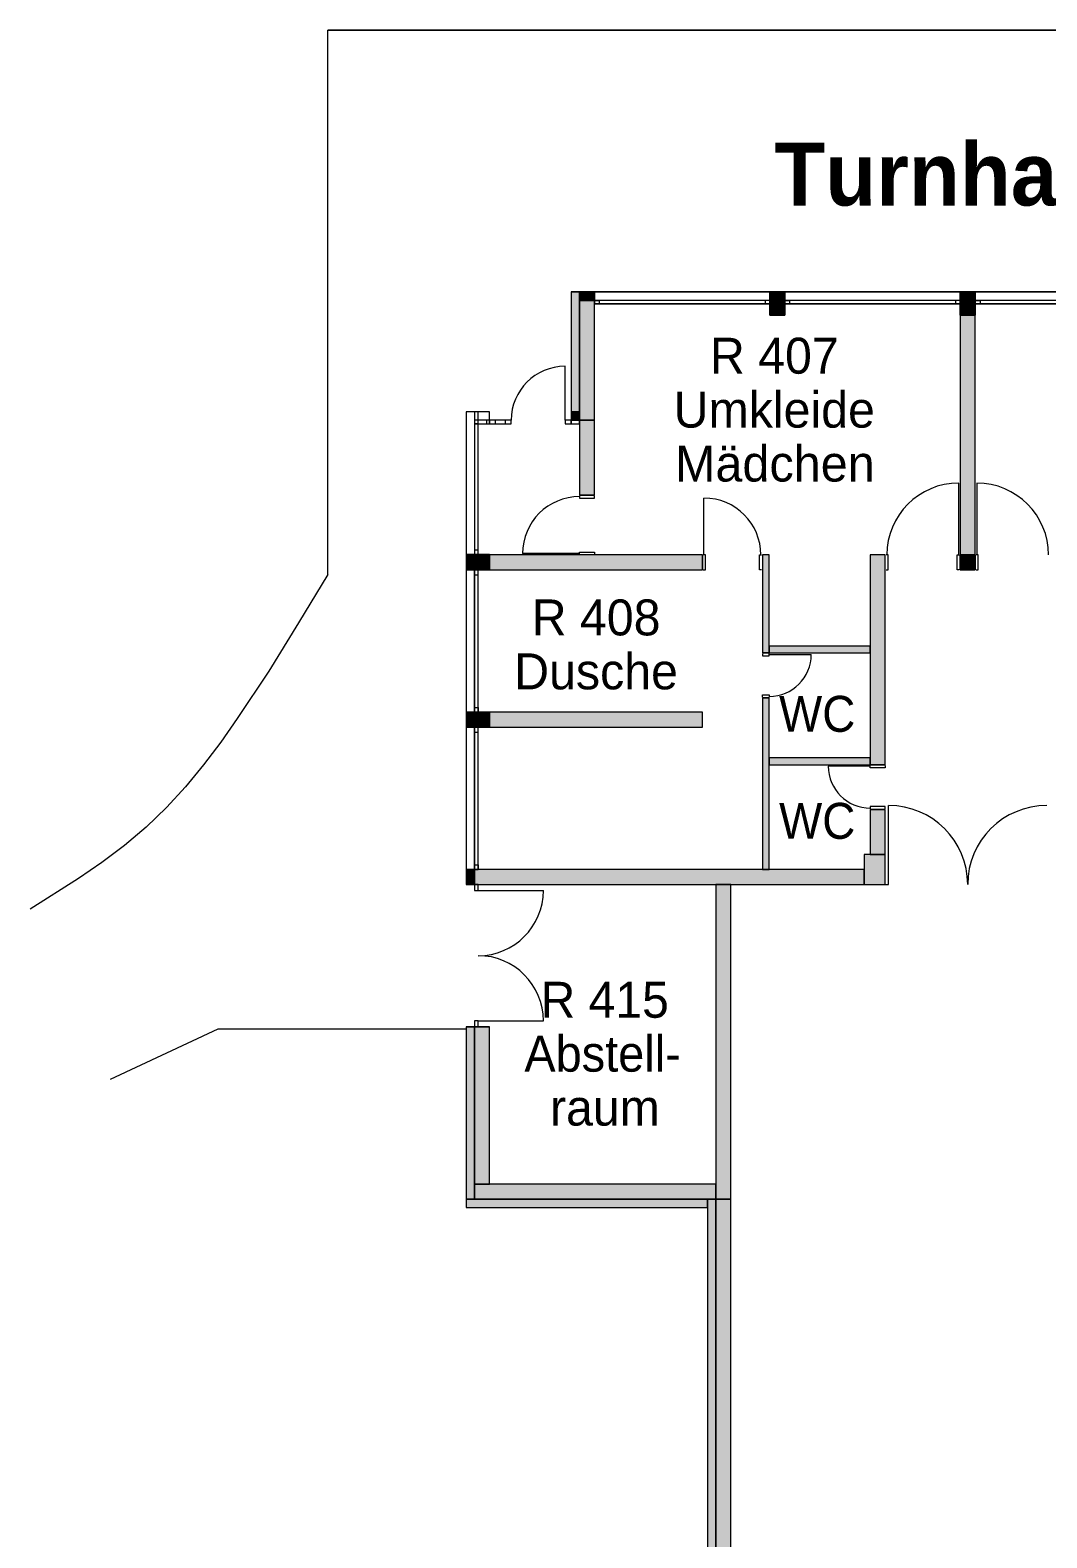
# Model space of a CAD drawing. Header units: inches. Extents: x 4292 to 112850, y 1657 to 73995.
# Drawn here: x 4292 to 21250, y 33307 to 58469 of the extents above; entities that cross this region are included whole.
import ezdxf

# ---------------------------------------------------------------- set-up
doc = ezdxf.new("R2010")
doc.units = ezdxf.units.IN
doc.header["$LTSCALE"] = 300
doc.header["$MEASUREMENT"] = 0
doc.linetypes.add('Volllinie', pattern=[0])
doc.layers.add('Grundebene', color=7, linetype='Continuous')
doc.styles.add('ARIAL', font='arial.ttf', dxfattribs={"height": 0.2})
doc.styles.add('ARIAL-FETT', font='arialbd.ttf', dxfattribs={"height": 0.2})

# ---------------------------------------------------------------- blocks, each defined once
blk = doc.blocks.new('Color_Area-7')
at = {"layer": 'Grundebene', "true_color": 0x000000, "transparency": 33554687}
blk.add_hatch(color=18, dxfattribs=at).paths.add_polyline_path([(13315, 52100), (13315, 51960), (13455, 51960), (13455, 52100)], flags=0)
at = {"layer": 'Grundebene', "color": 18, "linetype": 'Volllinie', "lineweight": 13, "true_color": 0x000000}
blk.add_lwpolyline([(13315, 52100), (13315, 51960), (13455, 51960), (13455, 52100), (13315, 52100)], dxfattribs=at)
blk = doc.blocks.new('Color_Area-9B')
at = {"layer": 'Grundebene', "true_color": 0x000000, "transparency": 33554687}
blk.add_hatch(color=18, dxfattribs=at).paths.add_polyline_path([(20055, 53960), (19805, 53960), (19805, 53710), (20055, 53710)], flags=0)
at = {"layer": 'Grundebene', "color": 18, "linetype": 'Volllinie', "lineweight": 13, "true_color": 0x000000}
blk.add_lwpolyline([(20055, 53960), (19805, 53960), (19805, 53710), (20055, 53710), (20055, 53960)], dxfattribs=at)
blk = doc.blocks.new('Color_Area-9F')
at = {"layer": 'Grundebene', "true_color": 0x000000, "transparency": 33554687}
blk.add_hatch(color=18, dxfattribs=at).paths.add_polyline_path([(16880, 53960), (16630, 53960), (16630, 53710), (16880, 53710)], flags=0)
at = {"layer": 'Grundebene', "color": 18, "linetype": 'Volllinie', "lineweight": 13, "true_color": 0x000000}
blk.add_lwpolyline([(16880, 53960), (16630, 53960), (16630, 53710), (16880, 53710), (16880, 53960)], dxfattribs=at)
blk = doc.blocks.new('Color_Area-A9')
at = {"layer": 'Grundebene', "true_color": 0x000000, "transparency": 33554687}
blk.add_hatch(color=18, dxfattribs=at).paths.add_polyline_path([(11705, 49717), (11705, 49460), (11955, 49460), (11955, 49717)], flags=0)
at = {"layer": 'Grundebene', "color": 18, "linetype": 'Volllinie', "lineweight": 13, "true_color": 0x000000}
blk.add_lwpolyline([(11705, 49717), (11705, 49460), (11955, 49460), (11955, 49717), (11705, 49717)], dxfattribs=at)
blk = doc.blocks.new('Color_Area-AB')
at = {"layer": 'Grundebene', "true_color": 0x000000, "transparency": 33554687}
blk.add_hatch(color=18, dxfattribs=at).paths.add_polyline_path([(11705, 47085), (11705, 46835), (11955, 46835), (11955, 47085)], flags=0)
at = {"layer": 'Grundebene', "color": 18, "linetype": 'Volllinie', "lineweight": 13, "true_color": 0x000000}
blk.add_lwpolyline([(11705, 47085), (11705, 46835), (11955, 46835), (11955, 47085), (11705, 47085)], dxfattribs=at)
blk = doc.blocks.new('Color_Area-AD')
at = {"layer": 'Grundebene', "true_color": 0x000000, "transparency": 33554687}
blk.add_hatch(color=18, dxfattribs=at).paths.add_polyline_path([(15730, 44210), (15730, 38960), (15980, 38960), (15980, 44210)], flags=0)
at = {"layer": 'Grundebene', "color": 18, "linetype": 'Volllinie', "lineweight": 13, "true_color": 0x000000}
blk.add_lwpolyline([(15730, 44210), (15730, 38960), (15980, 38960), (15980, 44210), (15730, 44210)], dxfattribs=at)
blk = doc.blocks.new('Color_Area-AF')
at = {"layer": 'Grundebene', "true_color": 0x000000, "transparency": 33554687}
blk.add_hatch(color=18, dxfattribs=at).paths.add_polyline_path([(15730, 38960), (15730, 32180), (15980, 32180), (15980, 38960)], flags=0)
at = {"layer": 'Grundebene', "color": 18, "linetype": 'Volllinie', "lineweight": 13, "true_color": 0x000000}
blk.add_lwpolyline([(15730, 38960), (15730, 32180), (15980, 32180), (15980, 38960), (15730, 38960)], dxfattribs=at)
blk = doc.blocks.new('Color_Area-B3')
at = {"layer": 'Grundebene', "true_color": 0x000000, "transparency": 33554687}
blk.add_hatch(color=18, dxfattribs=at).paths.add_polyline_path([(11705, 41835), (11705, 39210), (11955, 39210), (11955, 41835)], flags=0)
at = {"layer": 'Grundebene', "color": 18, "linetype": 'Volllinie', "lineweight": 13, "true_color": 0x000000}
blk.add_lwpolyline([(11705, 41835), (11705, 39210), (11955, 39210), (11955, 41835), (11705, 41835)], dxfattribs=at)
blk = doc.blocks.new('Color_Area-B5')
at = {"layer": 'Grundebene', "true_color": 0x000000, "transparency": 33554687}
blk.add_hatch(color=18, dxfattribs=at).paths.add_polyline_path([(11705, 44210), (18205, 44210), (18205, 44460), (11705, 44460)], flags=0)
at = {"layer": 'Grundebene', "color": 18, "linetype": 'Volllinie', "lineweight": 13, "true_color": 0x000000}
blk.add_lwpolyline([(11705, 44210), (18205, 44210), (18205, 44460), (11705, 44460), (11705, 44210)], dxfattribs=at)
blk = doc.blocks.new('Color_Area-B7')
at = {"layer": 'Grundebene', "true_color": 0x000000, "transparency": 33554687}
blk.add_hatch(color=18, dxfattribs=at).paths.add_polyline_path([(11705, 38960), (15730, 38960), (15730, 39210), (11705, 39210)], flags=0)
at = {"layer": 'Grundebene', "color": 18, "linetype": 'Volllinie', "lineweight": 13, "true_color": 0x000000}
blk.add_lwpolyline([(11705, 38960), (15730, 38960), (15730, 39210), (11705, 39210), (11705, 38960)], dxfattribs=at)
blk = doc.blocks.new('Color_Area-B9')
at = {"layer": 'Grundebene', "true_color": 0x000000, "transparency": 33554687}
blk.add_hatch(color=18, dxfattribs=at).paths.add_polyline_path([(13455, 53960), (13455, 51960), (13705, 51960), (13705, 53960)], flags=0)
at = {"layer": 'Grundebene', "color": 18, "linetype": 'Volllinie', "lineweight": 13, "true_color": 0x000000}
blk.add_lwpolyline([(13455, 53960), (13455, 51960), (13705, 51960), (13705, 53960), (13455, 53960)], dxfattribs=at)
blk = doc.blocks.new('Color_Area-CF')
at = {"layer": 'Grundebene', "true_color": 0x000000, "transparency": 33554687}
blk.add_hatch(color=18, dxfattribs=at).paths.add_polyline_path([(19805, 54100), (19805, 53960), (20055, 53960), (20055, 54100)], flags=0)
at = {"layer": 'Grundebene', "color": 18, "linetype": 'Volllinie', "lineweight": 13, "true_color": 0x000000}
blk.add_lwpolyline([(19805, 54100), (19805, 53960), (20055, 53960), (20055, 54100), (19805, 54100)], dxfattribs=at)
blk = doc.blocks.new('Color_Area-D1')
at = {"layer": 'Grundebene', "true_color": 0x000000, "transparency": 33554687}
blk.add_hatch(color=18, dxfattribs=at).paths.add_polyline_path([(13455, 54100), (13455, 53960), (13705, 53960), (13705, 54100)], flags=0)
at = {"layer": 'Grundebene', "color": 18, "linetype": 'Volllinie', "lineweight": 13, "true_color": 0x000000}
blk.add_lwpolyline([(13455, 54100), (13455, 53960), (13705, 53960), (13705, 54100), (13455, 54100)], dxfattribs=at)
blk = doc.blocks.new('Color_Area-D3')
at = {"layer": 'Grundebene', "true_color": 0x000000, "transparency": 33554687}
blk.add_hatch(color=18, dxfattribs=at).paths.add_polyline_path([(16880, 53960), (16880, 54100), (16630, 54100), (16630, 53960)], flags=0)
at = {"layer": 'Grundebene', "color": 18, "linetype": 'Volllinie', "lineweight": 13, "true_color": 0x000000}
blk.add_lwpolyline([(16880, 53960), (16880, 54100), (16630, 54100), (16630, 53960), (16880, 53960)], dxfattribs=at)
blk = doc.blocks.new('Color_Area-DF')
at = {"layer": 'Grundebene', "true_color": 0x000000, "transparency": 33554687}
blk.add_hatch(color=18, dxfattribs=at).paths.add_polyline_path([(11565, 41835), (11565, 38960), (11705, 38960), (11705, 41835)], flags=0)
at = {"layer": 'Grundebene', "color": 18, "linetype": 'Volllinie', "lineweight": 13, "true_color": 0x000000}
blk.add_lwpolyline([(11565, 41835), (11565, 38960), (11705, 38960), (11705, 41835), (11565, 41835)], dxfattribs=at)
blk = doc.blocks.new('Color_Area-E1')
at = {"layer": 'Grundebene', "true_color": 0x000000, "transparency": 33554687}
blk.add_hatch(color=18, dxfattribs=at).paths.add_polyline_path([(11565, 44210), (11705, 44210), (11705, 44460), (11565, 44460)], flags=0)
at = {"layer": 'Grundebene', "color": 18, "linetype": 'Volllinie', "lineweight": 13, "true_color": 0x000000}
blk.add_lwpolyline([(11565, 44210), (11705, 44210), (11705, 44460), (11565, 44460), (11565, 44210)], dxfattribs=at)
blk = doc.blocks.new('Color_Area-E3')
at = {"layer": 'Grundebene', "true_color": 0x000000, "transparency": 33554687}
blk.add_hatch(color=18, dxfattribs=at).paths.add_polyline_path([(11565, 38820), (15590, 38820), (15590, 38960), (11565, 38960)], flags=0)
at = {"layer": 'Grundebene', "color": 18, "linetype": 'Volllinie', "lineweight": 13, "true_color": 0x000000}
blk.add_lwpolyline([(11565, 38820), (15590, 38820), (15590, 38960), (11565, 38960), (11565, 38820)], dxfattribs=at)
blk = doc.blocks.new('Color_Area-E5')
at = {"layer": 'Grundebene', "true_color": 0x000000, "transparency": 33554687}
blk.add_hatch(color=18, dxfattribs=at).paths.add_polyline_path([(15590, 38960), (15590, 31930), (15730, 31930), (15730, 38960)], flags=0)
at = {"layer": 'Grundebene', "color": 18, "linetype": 'Volllinie', "lineweight": 13, "true_color": 0x000000}
blk.add_lwpolyline([(15590, 38960), (15590, 31930), (15730, 31930), (15730, 38960), (15590, 38960)], dxfattribs=at)
blk = doc.blocks.new('Color_Area-E7')
at = {"layer": 'Grundebene', "true_color": 0x000000, "transparency": 33554687}
blk.add_hatch(color=18, dxfattribs=at).paths.add_polyline_path([(11565, 49717), (11565, 49460), (11705, 49460), (11705, 49717)], flags=0)
at = {"layer": 'Grundebene', "color": 18, "linetype": 'Volllinie', "lineweight": 13, "true_color": 0x000000}
blk.add_lwpolyline([(11565, 49717), (11565, 49460), (11705, 49460), (11705, 49717), (11565, 49717)], dxfattribs=at)
blk = doc.blocks.new('Color_Area-E9')
at = {"layer": 'Grundebene', "true_color": 0x000000, "transparency": 33554687}
blk.add_hatch(color=18, dxfattribs=at).paths.add_polyline_path([(11565, 46835), (11705, 46835), (11705, 47085), (11565, 47085)], flags=0)
at = {"layer": 'Grundebene', "color": 18, "linetype": 'Volllinie', "lineweight": 13, "true_color": 0x000000}
blk.add_lwpolyline([(11565, 46835), (11705, 46835), (11705, 47085), (11565, 47085), (11565, 46835)], dxfattribs=at)
blk = doc.blocks.new('Color_Area-EB')
at = {"layer": 'Grundebene', "true_color": 0x000000, "transparency": 33554687}
blk.add_hatch(color=18, dxfattribs=at).paths.add_polyline_path([(13315, 54100), (13315, 52100), (13455, 52100), (13455, 54100)], flags=0)
at = {"layer": 'Grundebene', "color": 18, "linetype": 'Volllinie', "lineweight": 13, "true_color": 0x000000}
blk.add_lwpolyline([(13315, 54100), (13315, 52100), (13455, 52100), (13455, 54100), (13315, 54100)], dxfattribs=at)
blk = doc.blocks.new('Color_Area-125')
at = {"layer": 'Grundebene', "true_color": 0x000000, "transparency": 33554687}
blk.add_hatch(color=18, dxfattribs=at).paths.add_polyline_path([(18205, 44210), (18555, 44210), (18555, 44710), (18205, 44710)], flags=0)
at = {"layer": 'Grundebene', "color": 18, "linetype": 'Volllinie', "lineweight": 13, "true_color": 0x000000}
blk.add_lwpolyline([(18205, 44210), (18555, 44210), (18555, 44710), (18205, 44710), (18205, 44210)], dxfattribs=at)
blk = doc.blocks.new('Color_Area-14B')
at = {"layer": 'Grundebene', "true_color": 0x000000, "transparency": 33554687}
blk.add_hatch(color=18, dxfattribs=at).paths.add_polyline_path([(11955, 49460), (15505, 49460), (15505, 49710), (11955, 49710)], flags=0)
at = {"layer": 'Grundebene', "color": 18, "linetype": 'Volllinie', "lineweight": 13, "true_color": 0x000000}
blk.add_lwpolyline([(11955, 49460), (15505, 49460), (15505, 49710), (11955, 49710), (11955, 49460)], dxfattribs=at)
blk = doc.blocks.new('Color_Area-14D')
at = {"layer": 'Grundebene', "true_color": 0x000000, "transparency": 33554687}
blk.add_hatch(color=18, dxfattribs=at).paths.add_polyline_path([(15505, 47085), (11955, 47085), (11955, 46835), (15505, 46835)], flags=0)
at = {"layer": 'Grundebene', "color": 18, "linetype": 'Volllinie', "lineweight": 13, "true_color": 0x000000}
blk.add_lwpolyline([(15505, 47085), (11955, 47085), (11955, 46835), (15505, 46835), (15505, 47085)], dxfattribs=at)
blk = doc.blocks.new('Color_Area-14F')
at = {"layer": 'Grundebene', "true_color": 0x000000, "transparency": 33554687}
blk.add_hatch(color=18, dxfattribs=at).paths.add_polyline_path([(18305, 46325), (16620, 46325), (16620, 46210), (18305, 46210)], flags=0)
at = {"layer": 'Grundebene', "color": 18, "linetype": 'Volllinie', "lineweight": 13, "true_color": 0x000000}
blk.add_lwpolyline([(18305, 46325), (16620, 46325), (16620, 46210), (18305, 46210), (18305, 46325)], dxfattribs=at)
blk = doc.blocks.new('Color_Area-151')
at = {"layer": 'Grundebene', "true_color": 0x000000, "transparency": 33554687}
blk.add_hatch(color=18, dxfattribs=at).paths.add_polyline_path([(18305, 48190), (16620, 48190), (16620, 48075), (18305, 48075)], flags=0)
at = {"layer": 'Grundebene', "color": 18, "linetype": 'Volllinie', "lineweight": 13, "true_color": 0x000000}
blk.add_lwpolyline([(18305, 48190), (16620, 48190), (16620, 48075), (18305, 48075), (18305, 48190)], dxfattribs=at)
blk = doc.blocks.new('Color_Area-153')
at = {"layer": 'Grundebene', "true_color": 0x000000, "transparency": 33554687}
blk.add_hatch(color=18, dxfattribs=at).paths.add_polyline_path([(16620, 44460), (16620, 47325), (16505, 47325), (16505, 44460)], flags=0)
at = {"layer": 'Grundebene', "color": 18, "linetype": 'Volllinie', "lineweight": 13, "true_color": 0x000000}
blk.add_lwpolyline([(16620, 44460), (16620, 47325), (16505, 47325), (16505, 44460), (16620, 44460)], dxfattribs=at)
blk = doc.blocks.new('Color_Area-155')
at = {"layer": 'Grundebene', "true_color": 0x000000, "transparency": 33554687}
blk.add_hatch(color=18, dxfattribs=at).paths.add_polyline_path([(16620, 49710), (16505, 49710), (16505, 48075), (16620, 48075)], flags=0)
at = {"layer": 'Grundebene', "color": 18, "linetype": 'Volllinie', "lineweight": 13, "true_color": 0x000000}
blk.add_lwpolyline([(16620, 49710), (16505, 49710), (16505, 48075), (16620, 48075), (16620, 49710)], dxfattribs=at)
blk = doc.blocks.new('Color_Area-15D')
at = {"layer": 'Grundebene', "true_color": 0x000000, "transparency": 33554687}
blk.add_hatch(color=18, dxfattribs=at).paths.add_polyline_path([(20055, 49710), (20055, 53710), (19805, 53710), (19805, 49710)], flags=0)
at = {"layer": 'Grundebene', "color": 18, "linetype": 'Volllinie', "lineweight": 13, "true_color": 0x000000}
blk.add_lwpolyline([(20055, 49710), (20055, 53710), (19805, 53710), (19805, 49710), (20055, 49710)], dxfattribs=at)
blk = doc.blocks.new('Color_Area-16B')
at = {"layer": 'Grundebene', "true_color": 0x000000, "transparency": 33554687}
blk.add_hatch(color=18, dxfattribs=at).paths.add_polyline_path([(20055, 49710), (19805, 49710), (19805, 49460), (20055, 49460)], flags=0)
at = {"layer": 'Grundebene', "color": 18, "linetype": 'Volllinie', "lineweight": 13, "true_color": 0x000000}
blk.add_lwpolyline([(20055, 49710), (19805, 49710), (19805, 49460), (20055, 49460), (20055, 49710)], dxfattribs=at)
blk = doc.blocks.new('Color_Area-16D')
at = {"layer": 'Grundebene', "true_color": 0x000000, "transparency": 33554687}
blk.add_hatch(color=18, dxfattribs=at).paths.add_polyline_path([(13455, 51960), (13455, 50710), (13705, 50710), (13705, 51960)], flags=0)
at = {"layer": 'Grundebene', "color": 18, "linetype": 'Volllinie', "lineweight": 13, "true_color": 0x000000}
blk.add_lwpolyline([(13455, 51960), (13455, 50710), (13705, 50710), (13705, 51960), (13455, 51960)], dxfattribs=at)
blk = doc.blocks.new('Color_Area-1D3')
at = {"layer": 'Grundebene', "true_color": 0x000000, "transparency": 33554687}
blk.add_hatch(color=18, dxfattribs=at).paths.add_polyline_path([(18555, 46210), (18555, 49710), (18305, 49710), (18305, 46210)], flags=0)
at = {"layer": 'Grundebene', "color": 18, "linetype": 'Volllinie', "lineweight": 13, "true_color": 0x000000}
blk.add_lwpolyline([(18555, 46210), (18555, 49710), (18305, 49710), (18305, 46210), (18555, 46210)], dxfattribs=at)
blk = doc.blocks.new('Color_Area-1D5')
at = {"layer": 'Grundebene', "true_color": 0x000000, "transparency": 33554687}
blk.add_hatch(color=18, dxfattribs=at).paths.add_polyline_path([(18555, 44710), (18555, 45460), (18305, 45460), (18305, 44710)], flags=0)
at = {"layer": 'Grundebene', "color": 18, "linetype": 'Volllinie', "lineweight": 13, "true_color": 0x000000}
blk.add_lwpolyline([(18555, 44710), (18555, 45460), (18305, 45460), (18305, 44710), (18555, 44710)], dxfattribs=at)

msp = doc.modelspace()

# ---------------------------------------------------------------- linework, layer by layer
at = {"layer": 'Grundebene', "color": 18, "linetype": 'Volllinie', "lineweight": 13, "true_color": 0x000000}
for p, q in [((30460, 58469), (9254, 58469)), ((9254, 49386), (9254, 58469)), ((9254, 58469), (44746, 58469)), ((13315, 54100), (26545, 54100)), ((13315, 54100), (13315, 52100)), ((13455, 54100), (13315, 54100)), ((13705, 54100), (13455, 54100)), ((13455, 53960), (13455, 52100)), ((13705, 53960), (13455, 53960)), ((13455, 53960), (13705, 53960)), ((13455, 52100), (13455, 53960)), ((13705, 54100), (13705, 53960)), ((16630, 54100), (13705, 54100)), ((13705, 53960), (13785, 53960)), ((13705, 53900), (13705, 53960)), ((16630, 53960), (13705, 53960)), ((16630, 53960), (13705, 53960)), ((13705, 53960), (13705, 53900)), ((13705, 53710), (13705, 53960)), ((13785, 53900), (13705, 53900)), ((16630, 53900), (13705, 53900)), ((13705, 53900), (16630, 53900)), ((13785, 53960), (13785, 53900)), ((16630, 53960), (16550, 53960)), ((16550, 53960), (16550, 53900)), ((16550, 53900), (16630, 53900)), ((16630, 53960), (16630, 54100)), ((16880, 54100), (16630, 54100)), ((16630, 53900), (16630, 53960)), ((16630, 53900), (16630, 53960)), ((16630, 53900), (16630, 53960)), ((16880, 53960), (16630, 53960)), ((16630, 53960), (16880, 53960)), ((16630, 53710), (16630, 53900)), ((16880, 54100), (16880, 53960)), ((19805, 54100), (16880, 54100)), ((16880, 53960), (16960, 53960)), ((16880, 53900), (16880, 53960)), ((19805, 53960), (16880, 53960)), ((16880, 53960), (16880, 53900)), ((19805, 53960), (16880, 53960)), ((16880, 53960), (16880, 53900)), ((16960, 53900), (16880, 53900)), ((19805, 53900), (16880, 53900)), ((16880, 53900), (16880, 53710)), ((16880, 53900), (19805, 53900)), ((16960, 53960), (16960, 53900)), ((19805, 53960), (19725, 53960)), ((19725, 53960), (19725, 53900)), ((19725, 53900), (19805, 53900)), ((19805, 53960), (19805, 54100)), ((20055, 54100), (19805, 54100)), ((19805, 53900), (19805, 53960)), ((19805, 53900), (19805, 53960)), ((19805, 53900), (19805, 53960)), ((20055, 53960), (19805, 53960)), ((19805, 53960), (20055, 53960)), ((19805, 53710), (19805, 53900)), ((20055, 54100), (20055, 53960)), ((22980, 54100), (20055, 54100)), ((20055, 53960), (20135, 53960)), ((20055, 53900), (20055, 53960)), ((22980, 53960), (20055, 53960)), ((20055, 53960), (20055, 53900)), ((22980, 53960), (20055, 53960)), ((20055, 53960), (20055, 53900)), ((20135, 53900), (20055, 53900)), ((22980, 53900), (20055, 53900)), ((20055, 53900), (20055, 53710)), ((20055, 53900), (22980, 53900)), ((20135, 53960), (20135, 53900)), ((13705, 51960), (13705, 53710)), ((16630, 53710), (16880, 53710)), ((19805, 53710), (19805, 49710)), ((20055, 49710), (20055, 53710)), ((13215, 51960), (13215, 52860)), ((11565, 52100), (11565, 49717)), ((11705, 52100), (11565, 52100)), ((11705, 52100), (11705, 49717)), ((11765, 52100), (11705, 52100)), ((11955, 52100), (11705, 52100)), ((11765, 49717), (11765, 52100)), ((11955, 51960), (11955, 52100)), ((13315, 52100), (13315, 51960)), ((13455, 52100), (13315, 52100)), ((13455, 52100), (13315, 52100)), ((13455, 51960), (13455, 52100)), ((13455, 52100), (13455, 51960)), ((11705, 51960), (11705, 51900)), ((11955, 51960), (11705, 51960)), ((11705, 51960), (11705, 51900)), ((11765, 51960), (11705, 51960)), ((11705, 51900), (11955, 51900)), ((11705, 51900), (11705, 49717)), ((11765, 51900), (11705, 51900)), ((11705, 51900), (11765, 51900)), ((11765, 51900), (11765, 51960)), ((11765, 49717), (11765, 51900)), ((11905, 51960), (11905, 51900)), ((11955, 51960), (11905, 51960)), ((11905, 51900), (11955, 51900)), ((11955, 51960), (11955, 51900)), ((12315, 51960), (11955, 51960)), ((11955, 51960), (11955, 51900)), ((12055, 51960), (11955, 51960)), ((11955, 51900), (11955, 51960)), ((11955, 51900), (11955, 51960)), ((11955, 51900), (12315, 51900)), ((11955, 51900), (12055, 51900)), ((12055, 51900), (12055, 51960)), ((12215, 51960), (12215, 51900)), ((12315, 51960), (12215, 51960)), ((12215, 51900), (12315, 51900)), ((12315, 51900), (12315, 51960)), ((12315, 51900), (12315, 51960)), ((13215, 51960), (13215, 51900)), ((13315, 51960), (13215, 51960)), ((13215, 51900), (13315, 51900)), ((13315, 51900), (13315, 51960)), ((13315, 51960), (13315, 51900)), ((13455, 51960), (13315, 51960)), ((13315, 51960), (13455, 51960)), ((13315, 51900), (13455, 51900)), ((13455, 51900), (13455, 51960)), ((13455, 51960), (13455, 51710)), ((13705, 50710), (13705, 51960)), ((13455, 51710), (13455, 50710)), ((19780, 49710), (19780, 50910)), ((20080, 50910), (20080, 49710)), ((13705, 50710), (13455, 50710)), ((13455, 50695), (13455, 50660)), ((13455, 50660), (13705, 50660)), ((13705, 50660), (13705, 50695)), ((15530, 49710), (15530, 50660)), ((11565, 49717), (11705, 49717)), ((11565, 49717), (11565, 49460)), ((11705, 49790), (11705, 49717)), ((11765, 49790), (11705, 49790)), ((11705, 49717), (11765, 49717)), ((11705, 49717), (11765, 49717)), ((11705, 49717), (11765, 49717)), ((11705, 49717), (11765, 49717)), ((11705, 49717), (11705, 49460)), ((11705, 49460), (11705, 49717)), ((11765, 49717), (11765, 49790)), ((11765, 49717), (11955, 49717)), ((11955, 49710), (11955, 49717)), ((13455, 49710), (11955, 49710)), ((13455, 49735), (12505, 49735)), ((13455, 49725), (13455, 49760)), ((13455, 49760), (13705, 49760)), ((13705, 49710), (13455, 49710)), ((13705, 49760), (13705, 49725)), ((15505, 49710), (13705, 49710)), ((15505, 49710), (15505, 49460)), ((15555, 49710), (15520, 49710)), ((15555, 49460), (15555, 49710)), ((16455, 49460), (16455, 49710)), ((16455, 49710), (16490, 49710)), ((16620, 49710), (16505, 49710)), ((16505, 49710), (16505, 49460)), ((16620, 48190), (16620, 49710)), ((18555, 49710), (18305, 49710)), ((18305, 49710), (18305, 48190)), ((18555, 49460), (18555, 49710)), ((18605, 49710), (18570, 49710)), ((18605, 49460), (18605, 49710)), ((19755, 49460), (19755, 49710)), ((19755, 49710), (19790, 49710)), ((19805, 49460), (19805, 49710)), ((20055, 49710), (20055, 49460)), ((20105, 49710), (20070, 49710)), ((20105, 49460), (20105, 49710)), ((9254, 49386), (8768, 48576)), ((11705, 49460), (11565, 49460)), ((11565, 49460), (11565, 47085)), ((11705, 49460), (11705, 49380)), ((11765, 49460), (11705, 49460)), ((11705, 47085), (11705, 49460)), ((11765, 49460), (11705, 49460)), ((11705, 49460), (11705, 47085)), ((11765, 49460), (11705, 49460)), ((11705, 49380), (11765, 49380)), ((11765, 49380), (11765, 49460)), ((11765, 47085), (11765, 49460)), ((11955, 49460), (11765, 49460)), ((11765, 47085), (11765, 49460)), ((11955, 49460), (15505, 49460)), ((15520, 49460), (15555, 49460)), ((16490, 49460), (16455, 49460)), ((16505, 49460), (16505, 48075)), ((18555, 46210), (18555, 49460)), ((18570, 49460), (18605, 49460)), ((19790, 49460), (19755, 49460)), ((19805, 49460), (20055, 49460)), ((20070, 49460), (20105, 49460)), ((8768, 48576), (8270, 47772)), ((16620, 48075), (16505, 48075)), ((18305, 48190), (16620, 48190)), ((16620, 48075), (18305, 48075)), ((18305, 48075), (18305, 46325)), ((16505, 48060), (16505, 48025)), ((16505, 48025), (16620, 48025)), ((16620, 48025), (16620, 48060)), ((16620, 48050), (17320, 48050)), ((8270, 47772), (7746, 46979)), ((16505, 47340), (16505, 47375)), ((16505, 47375), (16620, 47375)), ((16505, 47325), (16620, 47325)), ((16505, 47325), (16505, 44460)), ((16620, 47375), (16620, 47340)), ((16620, 46325), (16620, 47325)), ((11565, 47085), (11705, 47085)), ((11565, 47085), (11565, 46835)), ((11705, 47085), (11705, 47165)), ((11705, 47165), (11765, 47165)), ((11765, 47085), (11705, 47085)), ((11705, 47085), (11765, 47085)), ((11705, 47085), (11765, 47085)), ((11705, 47085), (11705, 46835)), ((11705, 46835), (11705, 47085)), ((11765, 47165), (11765, 47085)), ((11765, 47085), (11955, 47085)), ((15505, 47085), (11955, 47085)), ((15505, 46835), (15505, 47085)), ((7746, 46979), (7471, 46589)), ((11705, 46835), (11565, 46835)), ((11565, 46835), (11565, 44460)), ((11705, 46835), (11705, 46755)), ((11765, 46835), (11705, 46835)), ((11705, 44460), (11705, 46835)), ((11765, 46835), (11705, 46835)), ((11705, 46835), (11705, 44460)), ((11765, 46835), (11705, 46835)), ((11765, 46755), (11765, 46835)), ((11765, 44460), (11765, 46835)), ((11955, 46835), (11765, 46835)), ((11765, 44460), (11765, 46835)), ((11955, 46835), (15505, 46835)), ((7471, 46589), (7184, 46209)), ((11705, 46755), (11765, 46755)), ((18305, 46325), (16620, 46325)), ((7184, 46209), (6882, 45843)), ((16620, 46210), (18305, 46210)), ((16620, 44460), (16620, 46210)), ((18305, 46185), (17605, 46185)), ((18555, 46210), (18305, 46210)), ((18305, 46160), (18305, 46195)), ((18555, 46160), (18305, 46160)), ((18555, 46195), (18555, 46160)), ((6882, 45843), (6563, 45494)), ((6563, 45494), (6225, 45166)), ((18555, 45510), (18305, 45510)), ((18305, 45510), (18305, 45475)), ((18305, 45460), (18555, 45460)), ((18305, 45460), (18305, 44710)), ((18555, 45475), (18555, 45510)), ((18555, 44710), (18555, 45460)), ((18610, 44210), (18610, 45530)), ((6225, 45166), (5865, 44861)), ((5865, 44861), (5488, 44578)), ((5488, 44578), (5097, 44311)), ((11705, 44460), (11705, 44540)), ((11705, 44540), (11765, 44540)), ((11765, 44540), (11765, 44460)), ((18555, 44710), (18205, 44710)), ((18205, 44710), (18205, 44210)), ((18305, 44710), (18555, 44710)), ((18555, 44210), (18555, 44710)), ((5097, 44311), (4292, 43801)), ((11565, 44460), (11565, 44210)), ((11705, 44460), (11565, 44460)), ((11765, 44460), (11705, 44460)), ((11705, 44460), (11765, 44460)), ((11955, 44460), (11705, 44460)), ((11705, 44460), (11705, 44210)), ((11705, 44210), (11705, 44460)), ((16505, 44460), (11955, 44460)), ((18205, 44460), (16620, 44460)), ((18205, 44210), (18205, 44460)), ((11705, 44210), (11565, 44210)), ((11705, 44210), (11705, 44110)), ((11765, 44210), (11705, 44210)), ((11705, 44210), (11955, 44210)), ((11705, 44110), (11765, 44110)), ((11765, 44110), (11765, 44210)), ((11765, 44110), (12852, 44110)), ((11955, 44210), (15730, 44210)), ((15730, 44210), (15730, 39210)), ((15930, 44210), (18610, 44210)), ((15980, 38960), (15980, 44210)), ((15980, 44210), (18205, 44210)), ((18205, 44210), (18555, 44210)), ((18555, 44210), (18610, 44210)), ((7422, 41796), (5624, 40955)), ((11565, 41796), (7422, 41796)), ((11565, 41835), (11705, 41835)), ((11565, 41835), (11565, 38960)), ((11765, 41935), (11705, 41935)), ((11705, 41935), (11705, 41835)), ((11705, 41835), (11765, 41835)), ((11705, 41835), (11955, 41835)), ((11705, 41835), (11705, 39210)), ((11705, 39210), (11705, 41835)), ((11765, 41835), (11765, 41935)), ((11765, 41935), (12852, 41935)), ((11955, 39210), (11955, 41835)), ((11705, 39210), (11705, 38960)), ((11705, 38960), (11705, 39210)), ((15730, 39210), (11955, 39210)), ((11565, 38960), (11565, 38820)), ((11565, 38820), (15590, 38820)), ((11705, 38960), (15590, 38960)), ((15590, 38960), (11705, 38960)), ((15590, 38960), (15730, 38960)), ((15730, 38960), (15590, 38960)), ((15590, 38820), (15590, 31930)), ((15730, 38960), (15730, 32180)), ((15730, 32180), (15730, 38960)), ((15980, 32180), (15980, 38960))]:
    msp.add_line(p, q, dxfattribs=at)
for centre, radius, start, end in [((13215, 51960), 900, 90, 180), ((19780, 49710), 1200, 90, 180), ((20080, 49710), 1200, 360, 90), ((13455, 49735), 950, 90, 180), ((15530, 49710), 950, 0, 90), ((16620, 48050), 700, 270, 0), ((18305, 46185), 700, 180, 270), ((18610, 44210), 1320, 360, 90), ((21250, 44210), 1320, 90, 180), ((11765, 44110), 1088, 270, 360), ((11765, 41935), 1088, 360, 90)]:
    msp.add_arc(centre, radius, start, end, dxfattribs=at)

# ---------------------------------------------------------------- block references
at = {"layer": 'Grundebene'}
for name in ['Color_Area-EB', 'Color_Area-D1', 'Color_Area-B9', 'Color_Area-D3', 'Color_Area-9F', 'Color_Area-CF', 'Color_Area-9B', 'Color_Area-15D', 'Color_Area-7', 'Color_Area-16D', 'Color_Area-E7', 'Color_Area-A9', 'Color_Area-14B', 'Color_Area-155', 'Color_Area-1D3', 'Color_Area-16B', 'Color_Area-151', 'Color_Area-153', 'Color_Area-E9', 'Color_Area-AB', 'Color_Area-14D', 'Color_Area-14F', 'Color_Area-1D5', 'Color_Area-125', 'Color_Area-E1', 'Color_Area-B5', 'Color_Area-AD', 'Color_Area-DF', 'Color_Area-B3', 'Color_Area-B7', 'Color_Area-E3', 'Color_Area-E5', 'Color_Area-AF']:
    msp.add_blockref(name, (0, 0), dxfattribs=at)

# ---------------------------------------------------------------- texts
at = {"layer": 'Grundebene', "color": 18, "lineweight": 18, "true_color": 0x000000}
for s, height, style, width, p in [('Turnhalle', 1050, 'ARIAL-FETT', 0.94986, (16703, 55542)), ('R 407', 600, 'ARIAL', 0.959104, (15632, 52736)), ('Umkleide', 600, 'ARIAL', 0.960945, (15025, 51836)), ('Mädchen', 600, 'ARIAL', 0.966368, (15047, 50936)), ('R 408', 600, 'ARIAL', 0.960301, (12658, 48368)), ('Dusche', 600, 'ARIAL', 0.961214, (12365, 47468)), ('WC', 600, 'ARIAL', 0.910981, (16783, 46759)), ('WC', 600, 'ARIAL', 0.910981, (16783, 44973)), ('R 415', 600, 'ARIAL', 0.956739, (12805, 41987)), ('Abstell-', 600, 'ARIAL', 0.933092, (12535, 41087)), ('raum', 600, 'ARIAL', 0.958864, (12963, 40187))]:
    msp.add_text(s, height=height, dxfattribs=dict(at, style=style, width=width)).set_placement(p)

doc.saveas('drawing.dxf')
